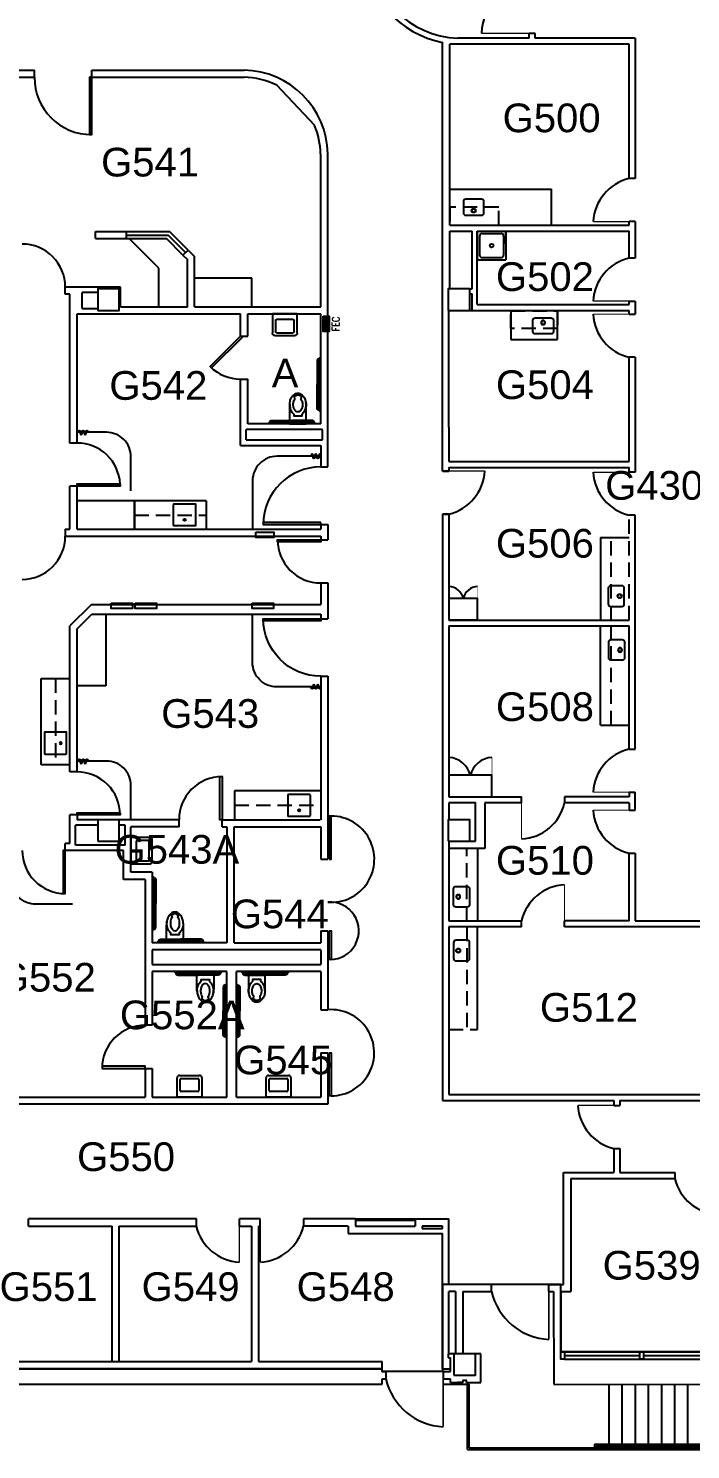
# Model space of a CAD drawing. Header units: inches. Extents: x -3235 to 3329, y 100 to 2924.
# Drawn here: x 2014 to 2567, y 100 to 1288 of the extents above; entities that cross this region are included whole.
import ezdxf
from ezdxf.enums import TextEntityAlignment as Align

# ---------------------------------------------------------------- set-up
doc = ezdxf.new("R2010")
doc.units = ezdxf.units.IN
doc.header["$LTSCALE"] = 96
doc.header["$MEASUREMENT"] = 0
doc.linetypes.add('HIDDEN2', pattern=[0.1875, 0.125, -0.0625])
doc.layers.get('0').update_dxf_attribs({"linetype": 'CONTINUOUS'})
doc.layers.get('DEFPOINTS').update_dxf_attribs({"color": 31, "linetype": 'CONTINUOUS'})
for name, color, linetype in [('A-ANNO-ROOM', 4, 'CONTINUOUS'), ('A-COLS', 5, 'CONTINUOUS'), ('A-DOOR', 2, 'CONTINUOUS'), ('A-FLOR-CASE', 3, 'CONTINUOUS'), ('A-FLOR-CASE-UPPR', 3, 'HIDDEN2'), ('A-FLOR-PFIX', 2, 'CONTINUOUS'), ('A-FLOR-STRS', 2, 'CONTINUOUS'), ('A-GLAZ', 2, 'CONTINUOUS'), ('A-GLAZ-SILL', 1, 'CONTINUOUS'), ('A-WALL-FULL', 6, 'CONTINUOUS')]:
    doc.layers.add(name, color=color, linetype=linetype)
doc.styles.add('ARIAL', font='arial.ttf')
doc.styles.add('RomanS', font='romans.shx', dxfattribs={"width": 0.8})

# ---------------------------------------------------------------- blocks, each defined once
blk = doc.blocks.new('A_FP1$0$TRA_MopSink_24x24')
for p, q in [((-24, 0), (-24, -24)), ((-24, -10.5), (-24, 0)), ((-24, 0), (0, 0)), ((0, 0), (0, -24)), ((0, -10.5), (0, 0)), ((-22, -4), (-22, -20)), ((-20, -2), (-4, -2)), ((-2, -4), (-2, -20)), ((-20, -22), (-4, -22)), ((-24, -24), (0, -24))]:
    blk.add_line(p, q)
blk.add_circle((-12, -12), 1.5)
for centre, start, end in [((-20, -4), 90, 180), ((-4, -4), 0, 90), ((-20, -20), 180, 270), ((-4, -20), 270, 0)]:
    blk.add_arc(centre, 2, start, end)
blk = doc.blocks.new('A_FP1$0$corian-ss')
for p, q in [((6.625, 0), (-6.625, 0)), ((-8.625, -2), (-8.625, -11.375)), ((8.625, -11.375), (8.625, -2)), ((-6.625, -13.375), (6.625, -13.375))]:
    blk.add_line(p, q)
for radius in [1.75, 1.5]:
    blk.add_circle((0, -3.875), radius)
for centre, start, end in [((-6.625, -2), 90, 180), ((6.625, -2), 0, 90), ((-6.625, -11.375), 180, 270), ((6.625, -11.375), 270, 0)]:
    blk.add_arc(centre, 2, start, end)
blk = doc.blocks.new('P2477016')
for p, q in [((-2.504894, -21.068753), (-2.504894, -21.068753)), ((-3.603083, -23.831759), (-3.603083, -23.831759))]:
    blk.add_line(p, q)
for points in [[(-6.93083, -16.399601, -0.022673), (-7, -14.875), (-7, 0), (-3.020761, 0), (0, 0), (3.020761, 0), (7, 0), (7, -14.875)], [(-6.937926, -16.211212, -0.074934), (-6.387938, -12.562014, -0.085426), (-4.920528, -9.670474, -0.066386), (-3.550098, -8.264603), (-3.550098, -6.711212), (3.449902, -6.711212), (3.449902, -8.264603, -0.066386), (4.820333, -9.670474, -0.085426), (6.287743, -12.562014, -0.111314), (6.709134, -17.991061)], [(3.991504, -23.722377, -0.562484), (3.158962, -23.529526), (2.424162, -21.300368, -0.238976), (2.492058, -20.853364, 0.08035), (3.421006, -18.976205, 0.074934), (3.837731, -16.211212, 0.074934), (3.421006, -13.446218, 0.085426), (2.414145, -11.462194, 0.066386), (1.597345, -10.624271, 0.330534), (-1.69754, -10.624271, 0.066386), (-2.51434, -11.462194, 0.085426), (-3.521201, -13.446218, 0.074934), (-3.937926, -16.211212, 0.074934), (-3.521201, -18.976205, 0.08035), (-2.592253, -20.853364, -0.238976), (-2.524357, -21.300368), (-3.250575, -23.503493, -0.549653), (-4.069149, -23.710095)], [(-4.023967, -23.748064, 0.06085), (-2.498761, -25.015482, 0.143932), (0, -25.75)], [(-2.976493, -22.67201, 0.063273), (-1.687041, -23.754089, 0.143932), (0, -24.25)], [(0, -25.75, 0.143932), (2.498761, -25.015482, 0.107177), (4.949747, -22.564786, 0.077997), (6.431696, -19.212481, 0.065232), (7, -14.875)], [(0, -24.25, 0.143932), (1.687041, -23.754089, 0.059203), (2.902316, -22.750942)]]:
    blk.add_lwpolyline(points, format="xyb")
for centre, radius, start, end in [((5.443363, -16.211212), 12.38129, 180, 197.141641), ((2.746106, -17.043143), 9.558648, 197.141641, 216.672481), ((1.035634, -18.316811), 7.426057, 216.672481, 226.574161)]:
    blk.add_arc(centre, radius, start, end)
blk = doc.blocks.new('TRA_GrabBar_42')
for points in [[(0, 22.5), (0.5, 22.5), (0.75, 22.25), (0.75, 19.75), (0.5, 19.5), (0, 19.5)], [(0, -22.5), (0.5, -22.5), (0.75, -22.25), (0.75, -19.75), (0.5, -19.5), (0, -19.5)]]:
    blk.add_lwpolyline(points)
for points in [[(0.75, 21.75), (1, 21.75, -0.4142136), (3, 19.75), (3, 0)], [(0.75, 20.25), (1, 20.25, -0.4142136), (1.5, 19.75), (1.5, 0)], [(0.75, -20.25), (1, -20.25, 0.4142136), (1.5, -19.75), (1.5, 0)], [(0.75, -21.75), (1, -21.75, 0.4142136), (3, -19.75), (3, 0)]]:
    blk.add_lwpolyline(points, format="xyb")
blk = doc.blocks.new('TRA_GrabBar_36')
for points in [[(0, 19.5), (0.5, 19.5), (0.75, 19.25), (0.75, 16.75), (0.5, 16.5), (0, 16.5)], [(0, -19.5), (0.5, -19.5), (0.75, -19.25), (0.75, -16.75), (0.5, -16.5), (0, -16.5)]]:
    blk.add_lwpolyline(points)
for points in [[(0.75, 18.75), (1, 18.75, -0.4142136), (3, 16.75), (3, 0)], [(0.75, 17.25), (1, 17.25, -0.4142136), (1.5, 16.75), (1.5, 0)], [(0.75, -18.75), (1, -18.75, 0.4142136), (3, -16.75), (3, 0)], [(0.75, -17.25), (1, -17.25, 0.4142136), (1.5, -16.75), (1.5, 0)]]:
    blk.add_lwpolyline(points, format="xyb")
blk = doc.blocks.new('TRA_GrabBar_42x36')
blk.add_blockref('TRA_GrabBar_42', (0, 33))
at = {"rotation": 90}
blk.add_blockref('TRA_GrabBar_36', (24, 0), dxfattribs=at)
blk = doc.blocks.new('W-LAV2')
for p, q in [((17, 11), (1, 11)), ((1, 11), (1, -11)), ((5.5, 7.5), (5.5, -7.5)), ((15.5, 8.5), (6.5, 8.5)), ((16.5, -7.5), (16.5, 7.5)), ((19, -9), (19, 9)), ((1, -11), (17, -11)), ((6.5, -8.5), (15.5, -8.5))]:
    blk.add_line(p, q)
for centre, radius, start, end in [((6.5, 7.5), 1, 90, 180), ((15.5, 7.5), 1, 0, 90), ((17, 9), 2, 0, 90), ((6.5, -7.5), 1, 180, 270), ((15.5, -7.5), 1, 270, 0), ((17, -9), 2, 270, 0)]:
    blk.add_arc(centre, radius, start, end)
blk = doc.blocks.new('Sink')
for p, q in [((-10.375, -16.15), (-10.375, 0)), ((-10.375, 0), (10.375, 0)), ((10.375, 0), (10.375, -16.15)), ((-7.875, -14.65), (-7.875, -5.5)), ((-6.875, -4.5), (6.875, -4.5)), ((7.875, -5.5), (7.875, -14.65)), ((8.375, -18.15), (-8.375, -18.15)), ((6.875, -15.65), (-6.875, -15.65))]:
    blk.add_line(p, q)
for centre, radius, start, end in [((-6.875, -5.5), 1, 90, 180), ((6.875, -5.5), 1, 0, 90), ((-8.375, -16.15), 2, 180, 270), ((-6.875, -14.65), 1, 180, 270), ((6.875, -14.65), 1, 270, 0), ((8.375, -16.15), 2, 270, 0)]:
    blk.add_arc(centre, radius, start, end)
blk = doc.blocks.new('A$C701A6502')
for p, q in [((0, 9), (0, -9)), ((17.5, 9.5), (0.5, 9.5)), ((18, -9), (18, 9)), ((0.5, -9.5), (17.5, -9.5))]:
    blk.add_line(p, q)
blk.add_circle((4.8, 0), 0.955)
for centre, start, end in [((0.5, 9), 90, 180), ((17.5, 9), 0, 90), ((0.5, -9), 180, 270), ((17.5, -9), 270, 0)]:
    blk.add_arc(centre, 0.477, start, end)
blk = doc.blocks.new('A$C1D080207')
blk.add_hatch(color=256).paths.add_polyline_path([(0, 0), (5, 0), (5, 13), (0, 13)])
blk.add_lwpolyline([(0, 13), (5, 13), (5, 0), (0, 0)], close=True)
at = {"style": 'RomanS', "width": 0.8, "flags": 4}
blk.add_attdef('FEC', text='', height=6, rotation=90, dxfattribs=at).set_placement((13.7, 6.6), align=Align.CENTER)

msp = doc.modelspace()

# ---------------------------------------------------------------- linework, layer by layer
at = {"layer": 'A-COLS'}
for points in [[(2071.5, 1052.5), (2089.5, 1052.5), (2089.5, 1070.5), (2071.5, 1070.5)], [(2071.5, 608.5), (2089.5, 608.5), (2089.5, 626.5), (2071.5, 626.5)]]:
    msp.add_lwpolyline(points, close=True, dxfattribs=at)
for points in [[(2364.7, 1052.5), (2382.7, 1052.5), (2382.7, 1070.5), (2364.7, 1070.5), (2364.7, 1052.5)], [(2364.7, 608.5), (2382.7, 608.5), (2382.7, 626.5), (2364.7, 626.5), (2364.7, 608.5)], [(2369.5, 161.8), (2387.5, 161.8), (2387.5, 179.8), (2369.5, 179.8), (2369.5, 161.8)]]:
    msp.add_lwpolyline(points, dxfattribs=at)
at = {"layer": 'A-DOOR'}
for points, const_width in [([(2432.5, 1284.2), (2392.5, 1284.2)], 1.33), ([(2516.1, 1126.7), (2486.1, 1126.7)], 1), ([(2516.1, 1060.3), (2486.1, 1060.3)], 1), ([(2516.1, 1049.3), (2486.1, 1049.3)], 1), ([(2365.2, 918.1), (2395.2, 918.1)], 1), ([(2516.1, 917.1), (2486.1, 917.1)], 1), ([(2365.2, 811.6), (2365.2, 821.6)], 0.333), ([(2389.3, 811.6), (2389.3, 821.6)], 0.333), ([(2365.2, 663.6), (2365.2, 678.6)], 0.5), ([(2401.3, 663.6), (2401.3, 678.6)], 0.5), ([(2516.1, 649.5), (2486.1, 649.5)], 1), ([(2426, 640.5), (2426, 610.5)], 1), ([(2516.1, 634.5), (2486.1, 634.5)], 1), ([(2462, 542), (2462, 572)], 1), ([(2503.2, 387.5), (2473.3, 387.5)], 1), ([(2190, 286.5), (2190, 256.5)], 1), ([(2207.5, 286.5), (2207.5, 256.5)], 1), ([(2448.9, 231.8), (2448.9, 191.8)], 1.33), ([(2360.5, 158.8), (2360.5, 118.8)], 1.33)]:
    msp.add_lwpolyline(points, dxfattribs=dict(at, const_width=const_width))
for points in [[(2064.7, 1247.5), (2064.7, 1199.5), (2066.5, 1199.5), (2066.5, 1247.5)], [(2191, 1031), (2192.2, 1029.8), (2166.8, 1004.3), (2165.5, 1005.5)], [(2054.2, 905.5), (2054.2, 907.3), (2090.2, 907.3), (2090.2, 905.5)], [(2258, 875.2), (2210, 875.2), (2210, 873.5), (2258, 873.5)], [(2258, 860.5), (2258, 858.8), (2222, 858.8), (2222, 860.5)], [(2258, 794.5), (2258, 792.7), (2210, 792.7), (2210, 794.5)], [(2175.5, 626.5), (2173.7, 626.5), (2173.7, 662.5), (2175.5, 662.5)], [(2054.2, 630.5), (2054.2, 632.3), (2090.2, 632.3), (2090.2, 630.5)], [(2265.1, 593.5), (2266.9, 593.5), (2266.9, 629.5), (2265.1, 629.5)], [(2044.3, 600.7), (2042.5, 600.7), (2042.5, 564.7), (2044.3, 564.7)], [(2265.1, 533.5), (2266.9, 533.5), (2266.9, 509.5), (2265.1, 509.5)], [(2265, 431.5), (2266.8, 431.5), (2266.8, 395.5), (2265, 395.5)], [(2111.1, 418.5), (2111.1, 420.3), (2075.1, 420.3), (2075.1, 418.5)]]:
    msp.add_lwpolyline(points, close=True, dxfattribs=at)
for points in [[(2044.3, 1072, 0.414214), (2008.3, 1108)], [(2165.5, 1005.5, 0.198912), (2191, 995)], [(2090.2, 907.3, 0.400041), (2054.2, 941.5)], [(2008.3, 827.5, 0.414214), (2044.3, 863.5)], [(2222, 860.5, 0.414214), (2258, 824.5)], [(2090.2, 630.5, 0.414214), (2054.2, 666.5)], [(2175.5, 662.5, 0.414214), (2139.5, 626.5)], [(2264, 557.5, 1.039969), (2266.9, 629.5)], [(2008.3, 600.7, 0.414214), (2044.3, 564.7)], [(2265.9, 509.5, 1.039969), (2264, 557.5)], [(2266.8, 395.5, 1.038306), (2264, 467.5)], [(2111.1, 454.5, 0.414214), (2075.1, 418.5)]]:
    msp.add_lwpolyline(points, format="xyb", dxfattribs=at)
for centre, radius, start, end in [((2444.4, 1281.7), 52, 103.247, 177.1418), ((2066.5, 1247.5), 48, 180, 269.8644), ((2525, 1124.8), 39, 103.247, 177.1418), ((2525, 1058.3), 39, 103.247, 177.1418), ((2525, 1051.2), 39, 182.8582, 256.753), ((2258, 873.5), 48, 90, 179.8644), ((2356.3, 920.1), 39, 283.247, 357.1418), ((2525, 919.1), 39, 182.8582, 256.753), ((2364.6, 808.6), 13, 13.247, 87.1418), ((2389.9, 808.6), 13, 92.8582, 166.753), ((2364.3, 659.1), 19.5, 13.247, 87.1418), ((2402.2, 659.1), 19.5, 92.8582, 166.753), ((2525, 647.6), 39, 103.247, 177.1418), ((2424.1, 649.4), 39, 272.8582, 346.753), ((2525, 636.4), 39, 182.8582, 256.753), ((2464, 533.1), 39, 92.8582, 166.753), ((2512.2, 389.4), 39, 182.8582, 256.753), ((2592.2, 335.4), 39, 193.247, 267.1418), ((2191.9, 295.4), 39, 193.247, 267.1418), ((2205.6, 295.4), 39, 272.8582, 346.753), ((2451.5, 243.7), 52, 193.247, 267.1418), ((2363.1, 170.7), 52, 193.247, 267.1418)]:
    msp.add_arc(centre, radius, start, end, dxfattribs=at)
at = {"layer": 'A-DOOR', "extrusion": (0, 0, -1)}
msp.add_arc((-2258, 794.5), 48, 270, 0, dxfattribs=at)
at = {"layer": 'A-FLOR-CASE'}
for p, q in [((2366, 1153.8), (2451, 1153.8)), ((2451, 1123.7), (2451, 1153.8)), ((2122.5, 1087.7), (2097.7, 1112.5)), ((2122.5, 1055.5), (2122.5, 1087.7)), ((2200.5, 1079.5), (2152.5, 1079.5)), ((2200.5, 1055.5), (2200.5, 1079.5)), ((2417.1, 1052.3), (2417.1, 1028.2)), ((2456.1, 1028.2), (2456.1, 1052.3)), ((2417.1, 1028.2), (2456.1, 1028.2)), ((2102.2, 893.2), (2054.2, 893.2)), ((2162.2, 893.2), (2102.2, 893.2)), ((2102.2, 893.2), (2102.2, 869.5)), ((2102.2, 869.5), (2102.2, 893.2)), ((2162.2, 893.2), (2162.2, 869.5)), ((2492.1, 862.5), (2516.1, 862.5)), ((2492.1, 862.5), (2492.1, 793.5)), ((2078.3, 798.5), (2078.3, 738.5)), ((2492.1, 705.5), (2492.1, 788.5)), ((2024.3, 672.5), (2024.3, 744.5)), ((2024.3, 744.5), (2048.2, 744.5)), ((2078.3, 738.5), (2054.2, 738.5)), ((2492.1, 705.5), (2516.1, 705.5)), ((2048.2, 672.5), (2024.3, 672.5)), ((2258, 650.5), (2186, 650.5)), ((2186, 650.5), (2186, 626.5)), ((2389.3, 602.3), (2389.3, 542)), ((2389.3, 451), (2389.3, 537))]:
    msp.add_line(p, q, dxfattribs=at)
for points in [[(2365.2, 793.6), (2389.3, 793.6), (2389.3, 811.6), (2365.2, 811.6)], [(2365.2, 645.6), (2401.3, 645.6), (2401.3, 663.6), (2365.2, 663.6)]]:
    msp.add_lwpolyline(points, close=True, dxfattribs=at)
at = {"layer": 'A-FLOR-CASE-UPPR'}
for p, q in [((2102.2, 881.3), (2162.2, 881.3)), ((2501.1, 793.5), (2501.1, 862.5)), ((2036.2, 744.5), (2036.2, 672.5)), ((2186, 638.5), (2258, 638.5)), ((2380.2, 537), (2380.2, 451))]:
    msp.add_line(p, q, dxfattribs=at)
for points in [[(2407, 1123.7), (2407, 1138.8), (2366, 1138.8), (2366, 1123.7), (2407, 1123.7)], [(2516.1, 793.5), (2516.1, 881.1)], [(2501, 705.5), (2501.1, 788.5)], [(2380.2, 542), (2380.2, 602.3)], [(2365.2, 451), (2389.3, 451)]]:
    msp.add_lwpolyline(points, dxfattribs=at)
msp.add_lwpolyline([(2417.1, 1037.2), (2417.1, 1052.2), (2456.1, 1052.2), (2456.1, 1037.2)], close=True, dxfattribs=at)
at = {"layer": 'A-FLOR-PFIX'}
for points in [[(2055.3, 950.5), (2055.3, 951.3, -1), (2056.9, 951.3), (2056.9, 949.4, 1), (2058.5, 949.4), (2058.5, 951.3, -1), (2060.1, 951.3), (2060.1, 949.4, 1), (2061.7, 949.4), (2061.7, 951.3, -1), (2063.3, 951.3), (2063.3, 950.5)], [(2099.3, 901.5), (2099.3, 930, 0.414214), (2078.8, 950.5), (2054.2, 950.5)], [(2258, 930.5), (2221.5, 930.5, 0.414214), (2201, 910), (2201, 869.5)], [(2258, 930.5), (2258, 931.3, 1), (2256.4, 931.3), (2256.4, 929.4, -1), (2254.8, 929.4), (2254.8, 931.3, 1), (2253.2, 931.3), (2253.2, 929.4, -1), (2251.6, 929.4), (2251.6, 931.3, 1), (2250, 931.3), (2250, 930.5)], [(2258, 737.5), (2221.5, 737.5, -0.414214), (2201, 758), (2201, 798.5)], [(2258, 737.5), (2258, 736.7, -1), (2256.4, 736.7), (2256.4, 738.5, 1), (2254.8, 738.5), (2254.8, 736.7, -1), (2253.2, 736.7), (2253.2, 738.5, 1), (2251.6, 738.5), (2251.6, 736.7, -1), (2250, 736.7), (2250, 737.5)], [(2099.3, 626.5), (2099.3, 655, 0.414214), (2078.8, 675.5), (2054.2, 675.5)], [(2055.3, 675.5), (2055.3, 676.3, -1), (2056.9, 676.3), (2056.9, 674.4, 1), (2058.5, 674.4), (2058.5, 676.3, -1), (2060.1, 676.3), (2060.1, 674.4, 1), (2061.7, 674.4), (2061.7, 676.3, -1), (2063.3, 676.3), (2063.3, 675.5)], [(2050.3, 555.7), (2019.8, 555.7, -0.414214), (1999.3, 576.2), (1999.3, 600.7)]]:
    msp.add_lwpolyline(points, format="xyb", dxfattribs=at)
at = {"layer": 'A-FLOR-STRS'}
for p, q in [((2380.8, 99.6), (2380.8, 154.3)), ((2382.3, 154.3), (2380.8, 154.3)), ((2382.3, 101.1), (2382.3, 154.3)), ((2499, 154.2), (2499, 104.1)), ((2510, 154.2), (2510, 104.1)), ((2521, 154.2), (2521, 104.1)), ((2532, 154.2), (2532, 104.1)), ((2543, 154.2), (2543, 104.1)), ((2554, 154.2), (2554, 104.1)), ((2565, 154.2), (2565, 104.1)), ((2380.8, 99.6), (2665.4, 99.6)), ((2382.3, 101.1), (2663.9, 101.1)), ((2487, 104.1), (2665.4, 104.1)), ((2487, 104.1), (2487, 101.8)), ((2488.5, 102.6), (2663.9, 102.6)), ((2488.5, 102.6), (2488.5, 101.8)), ((2499, 102.6), (2499, 101.1)), ((2510, 102.6), (2510, 101.1)), ((2521, 102.6), (2521, 101.1)), ((2532, 102.6), (2532, 101.1)), ((2543, 102.6), (2543, 101.1)), ((2554, 102.6), (2554, 101.1)), ((2565, 102.6), (2565, 101.1))]:
    msp.add_line(p, q, dxfattribs=at)
at = {"layer": 'A-GLAZ'}
for p, q in [((2095.5, 1115.5), (2130.3, 1115.5)), ((2144.9, 1100.8), (2130.3, 1115.5)), ((2461.9, 178.3), (2525, 178.3)), ((2528, 178.3), (2593.1, 178.3))]:
    msp.add_line(p, q, dxfattribs=at)
for points in [[(2461.9, 181.3), (2461.9, 175.3), (2458.9, 175.3), (2458.9, 181.3)], [(2528, 181.3), (2528, 175.3), (2525, 175.3), (2525, 181.3)]]:
    msp.add_lwpolyline(points, close=True, dxfattribs=at)
at = {"layer": 'A-GLAZ-SILL'}
for p, q in [((2095.5, 1118.5), (2131.5, 1118.5)), ((2147.1, 1102.9), (2131.5, 1118.5)), ((2095.5, 1112.5), (2129, 1112.5)), ((2142.8, 1098.7), (2129, 1112.5)), ((2461.9, 181.3), (2660, 181.3)), ((2461.9, 175.3), (2660, 175.3))]:
    msp.add_line(p, q, dxfattribs=at)
at = {"layer": 'A-WALL-FULL'}
for p, q in [((2432.5, 1280.2), (2432.5, 1284.2)), ((2437.5, 1284.2), (2432.5, 1284.2)), ((2437.5, 1280.2), (2437.5, 1284.2)), ((2360, 918.1), (2360, 1276.7)), ((2516.1, 1275.3), (2366, 1275.3)), ((2366, 1250.7), (2366, 1275.3)), ((2432.5, 1280.2), (2372.8, 1280.2)), ((2521.1, 1280.2), (2437.5, 1280.2)), ((2516.1, 1162.7), (2516.1, 1275.3)), ((2521.1, 1280.2), (2521.1, 1162.7)), ((1967.5, 1253.5), (2018.5, 1253.5)), ((2018.5, 1247.5), (2018.5, 1253.5)), ((2066.5, 1253.5), (2194, 1253.5)), ((2066.5, 1247.5), (2066.5, 1253.5)), ((2366, 1123.7), (2366, 1250.7)), ((1967.5, 1247.5), (2018.5, 1247.5)), ((2066.5, 1247.5), (2194, 1247.5)), ((2253, 1207.2), (2221.3, 1240.8)), ((2258, 1055.5), (2258, 1183.4)), ((2264, 921.5), (2264, 1183.5)), ((2521.1, 1162.7), (2516.1, 1162.7)), ((2069.5, 1112.5), (2069.5, 1118.5)), ((2069.5, 1118.5), (2095.5, 1118.5)), ((2095.5, 1112.5), (2095.5, 1118.5)), ((2366, 1123.7), (2516.1, 1123.7)), ((2366, 1118.7), (2384.7, 1118.7)), ((2366, 1070.5), (2366, 1118.7)), ((2384.7, 1070.5), (2384.7, 1118.7)), ((2389, 1057.3), (2389, 1118.7)), ((2389, 1118.7), (2516.1, 1118.7)), ((2521.1, 1126.7), (2516.1, 1126.7)), ((2516.1, 1123.7), (2516.1, 1126.7)), ((2516.1, 1096.3), (2516.1, 1118.7)), ((2521.1, 1126.7), (2521.1, 1096.3)), ((2069.5, 1112.5), (2095.5, 1112.5)), ((2142.8, 1098.7), (2147.1, 1102.9)), ((2142.8, 1098.7), (2146.5, 1095)), ((2146.5, 1055.5), (2146.5, 1095)), ((2147.1, 1102.9), (2152.5, 1097.5)), ((2152.5, 1055.5), (2152.5, 1097.5)), ((2521.1, 1096.3), (2516.1, 1096.3)), ((2090.5, 1072), (2044.3, 1072)), ((2044.3, 1066), (2044.3, 1072)), ((2090.5, 1055.5), (2090.5, 1072)), ((2382.7, 1070.5), (2384.7, 1070.5)), ((2048.2, 1066), (2044.3, 1066)), ((2048.2, 941.5), (2048.2, 1066)), ((2071.5, 1067.4), (2058.4, 1067.4)), ((2058.4, 1054.1), (2058.4, 1067.4)), ((2382.7, 1066.2), (2384.7, 1066.2)), ((2384.7, 1052.3), (2384.7, 1066.2)), ((2516.1, 1057.3), (2516.1, 1060.3)), ((2516.1, 1060.3), (2521.1, 1060.3)), ((2521.1, 1060.3), (2521.1, 1049.3)), ((2054.2, 941.5), (2054.2, 1049.5)), ((2054.2, 1049.5), (2191, 1049.5)), ((2058.4, 1054.1), (2071.5, 1054.1)), ((2090.5, 1055.5), (2146.5, 1055.5)), ((2152.5, 1055.5), (2258, 1055.5)), ((2191, 1031), (2191, 1049.5)), ((2197, 1031), (2197, 1049.5)), ((2197, 1049.5), (2258, 1049.5)), ((2258, 957.5), (2258, 1049.5)), ((2365.2, 954.8), (2365.2, 1052.3)), ((2365.2, 1052.3), (2516.1, 1052.3)), ((2389, 1057.3), (2516.1, 1057.3)), ((2516.1, 1049.3), (2516.1, 1052.3)), ((2516.1, 1049.3), (2521.1, 1049.3)), ((2191, 1031), (2197, 1031)), ((2516.1, 926.1), (2516.1, 1013.3)), ((2521.1, 1013.3), (2516.1, 1013.3)), ((2521.1, 1013.3), (2521.1, 917.1)), ((2191, 939.5), (2191, 995)), ((2191, 995), (2197, 995)), ((2197, 957.5), (2197, 995)), ((2195.6, 944.1), (2195.6, 952.9)), ((2259.4, 952.9), (2195.6, 952.9)), ((2258, 957.5), (2197, 957.5)), ((2259.4, 944.1), (2259.4, 952.9)), ((2365.2, 954.8), (2365.2, 926.1)), ((2054.2, 941.5), (2048.2, 941.5)), ((2191, 939.5), (2258, 939.5)), ((2195.6, 944.1), (2259.4, 944.1)), ((2258, 939.5), (2258, 921.5)), ((2258, 921.5), (2264, 921.5)), ((2365.2, 918.1), (2360, 918.1)), ((2360.3, 918.1), (2365.2, 918.1)), ((2365.2, 926.1), (2516.1, 926.1)), ((2365.2, 921.1), (2516.1, 921.1)), ((2365.2, 921.1), (2365.2, 918.1)), ((2516.1, 917.1), (2516.1, 921.1)), ((2521.1, 917.1), (2516.1, 917.1)), ((2054.2, 905.5), (2048.2, 905.5)), ((2048.2, 869.5), (2048.2, 905.5)), ((2054.2, 869.5), (2054.2, 905.5)), ((2365.2, 882.1), (2360, 882.1)), ((2360, 882.1), (2360, 391.5)), ((2360, 882.1), (2365.2, 882.1)), ((2365.2, 882.1), (2365.2, 793.5)), ((2521.1, 881.1), (2516.1, 881.1)), ((2521.1, 685.5), (2521.1, 881.1)), ((2044.3, 869.5), (2044.3, 863.5)), ((2044.3, 869.5), (2048.2, 869.5)), ((2054.2, 869.5), (2258, 869.5)), ((2258, 873.5), (2264, 873.5)), ((2258, 873.5), (2258, 869.5)), ((2264, 873.5), (2264, 860.5)), ((2044.3, 863.5), (2258, 863.5)), ((2258, 863.5), (2258, 860.5)), ((2258, 860.5), (2264, 860.5)), ((2258, 824.5), (2264, 824.5)), ((2258, 824.5), (2258, 806.5)), ((2264, 824.5), (2264, 794.5)), ((2066.3, 806.5), (2048.2, 788.5)), ((2054.2, 786), (2066.7, 798.5)), ((2066.3, 806.5), (2258, 806.5)), ((2066.7, 798.5), (2258, 798.5)), ((2258, 798.5), (2258, 794.5)), ((2048.2, 666.5), (2048.2, 788.5)), ((2054.2, 666.5), (2054.2, 786)), ((2258, 794.5), (2264, 794.5)), ((2365.2, 793.5), (2516.1, 793.5)), ((2365.2, 788.5), (2516.1, 788.5)), ((2365.2, 788.5), (2365.2, 645.5)), ((2516.1, 685.5), (2516.1, 788.5)), ((2258, 746.5), (2258, 626.5)), ((2258, 746.5), (2264, 746.5)), ((2264, 746.5), (2264, 593.5)), ((2516.1, 685.5), (2521.1, 685.5)), ((2054.2, 666.5), (2048.2, 666.5)), ((2365.2, 645.5), (2426, 645.5)), ((2426, 640.5), (2426, 645.5)), ((2462, 645.5), (2462, 640.5)), ((2516.1, 645.5), (2462, 645.5)), ((2516.1, 649.5), (2521.1, 649.5)), ((2516.1, 649.5), (2516.1, 645.5)), ((2521.1, 634.5), (2521.1, 649.5)), ((2054.2, 630.5), (2048.2, 630.5)), ((2048.2, 606.7), (2048.2, 630.5)), ((2054.2, 630.5), (2054.2, 626.5)), ((2365.2, 640.5), (2365.2, 626.5)), ((2426, 640.5), (2395.2, 640.5)), ((2395.2, 640.5), (2395.2, 602.3)), ((2516.1, 640.5), (2462, 640.5)), ((2516.1, 640.5), (2516.1, 634.5)), ((2516.1, 634.5), (2521.1, 634.5)), ((2052.9, 605.3), (2052.9, 621.9)), ((2071.5, 621.9), (2052.9, 621.9)), ((2071.5, 626.5), (2054.2, 626.5)), ((2139.5, 626.5), (2089.5, 626.5)), ((2094.5, 621.9), (2089.5, 621.9)), ((2094.5, 605.3), (2094.5, 621.9)), ((2099.1, 582.5), (2099.1, 620.5)), ((2139.5, 620.5), (2099.1, 620.5)), ((2139.5, 620.5), (2139.5, 626.5)), ((2175.5, 620.5), (2175.5, 626.5)), ((2175.5, 626.5), (2257.7, 626.5)), ((2175.5, 620.5), (2179.5, 620.5)), ((2179.5, 620.5), (2179.5, 523.5)), ((2185.5, 523.5), (2185.5, 620.5)), ((2185.5, 620.5), (2258, 620.5)), ((2258, 620.5), (2258, 593.5)), ((2048.2, 606.7), (2044.3, 606.7)), ((2044.3, 600.7), (2044.3, 606.7)), ((2365.2, 608.5), (2365.2, 542)), ((2382.7, 608.5), (2387.5, 608.5)), ((2093.1, 600.7), (2044.3, 600.7)), ((2094.5, 605.3), (2052.9, 605.3)), ((2093.1, 576.5), (2093.1, 600.7)), ((2395.2, 602.3), (2365.2, 602.3)), ((2516.1, 598.5), (2521.1, 598.5)), ((2516.1, 542), (2516.1, 598.5)), ((2521.1, 598.5), (2521.1, 542)), ((2117.1, 582.5), (2099.1, 582.5)), ((2117.1, 582.5), (2117.1, 523.5)), ((2258, 593.5), (2264, 593.5)), ((2111.1, 576.5), (2093.1, 576.5)), ((2111.1, 576.5), (2111.1, 454.5)), ((2365.2, 542), (2426, 542)), ((2426, 537), (2365.2, 537)), ((2365.2, 537), (2365.2, 396.5)), ((2426, 537), (2426, 542)), ((2462, 537), (2462, 542)), ((2516.1, 542), (2462, 542)), ((2600.4, 537), (2462, 537)), ((2521.1, 542), (2607.4, 542)), ((2179.5, 523.5), (2117.1, 523.5)), ((2185.5, 523.5), (2258, 523.5)), ((2258, 533.5), (2258, 523.5)), ((2258, 533.5), (2264, 533.5)), ((2264, 533.5), (2264, 467.5)), ((2258, 517.5), (2117.1, 517.5)), ((2117.1, 517.5), (2117.1, 505.5)), ((2258, 517.5), (2258, 505.5)), ((2117.1, 505.5), (2258, 505.5)), ((2179.5, 499.5), (2117.1, 499.5)), ((2117.1, 499.5), (2117.1, 454.5)), ((2179.5, 394.5), (2179.5, 499.5)), ((2258, 499.5), (2187.5, 499.5)), ((2187.5, 394.5), (2187.5, 499.5)), ((2258, 499.5), (2258, 467.5)), ((2258, 467.5), (2264, 467.5)), ((2117.1, 454.5), (2111.1, 454.5)), ((2258, 431.5), (2264, 431.5)), ((2258, 431.5), (2258, 394.5)), ((2264, 431.5), (2264, 388.5)), ((2111.1, 418.5), (2117.1, 418.5)), ((2111.1, 418.5), (2111.1, 394.5)), ((2117.1, 418.5), (2117.1, 394.5)), ((1979.1, 394.5), (2111.1, 394.5)), ((2117.1, 394.5), (2179.5, 394.5)), ((2187.5, 394.5), (2258, 394.5)), ((2365.2, 396.5), (2600.4, 396.5)), ((2264, 388.5), (1979.1, 388.5)), ((2360, 391.5), (2503.2, 391.5)), ((2503.2, 391.5), (2503.2, 387.5)), ((2503.2, 387.5), (2508.3, 387.5)), ((2508.3, 391.5), (2508.3, 387.5)), ((2508.3, 391.5), (2607.4, 391.5)), ((2503.2, 351.5), (2508.3, 351.5)), ((2503.2, 351.5), (2503.2, 331.5)), ((2508.3, 351.5), (2508.3, 331.5)), ((2461.2, 331.5), (2503.2, 331.5)), ((2461.2, 237.8), (2461.2, 331.5)), ((2467.2, 326.5), (2554.3, 326.5)), ((2467.2, 326.5), (2467.2, 231.8)), ((2508.3, 331.5), (2554.3, 331.5)), ((2554.3, 331.5), (2554.3, 326.5)), ((2154, 292.5), (2013.5, 292.5)), ((2013.5, 286.5), (2013.5, 292.5)), ((2013.5, 286.5), (2083.5, 286.5)), ((2083.5, 173.3), (2083.5, 286.5)), ((2089.5, 286.5), (2154, 286.5)), ((2089.5, 173.3), (2089.5, 286.5)), ((2154, 286.5), (2154, 292.5)), ((2207.5, 292.5), (2190, 292.5)), ((2190, 286.5), (2190, 292.5)), ((2190, 286.5), (2200, 286.5)), ((2200, 286.5), (2200, 173.3)), ((2206, 286.5), (2206, 173.3)), ((2206, 286.5), (2207.5, 286.5)), ((2207.5, 286.5), (2207.5, 292.5)), ((2243.5, 292.5), (2243.5, 286.5)), ((2287, 292.5), (2243.5, 292.5)), ((2281, 286.5), (2243.5, 286.5)), ((2281, 286.5), (2281, 280.5)), ((2287, 292.5), (2287, 286.5)), ((2287, 292.5), (2337, 292.5)), ((2287, 286.5), (2337, 286.5)), ((2337, 292.5), (2337, 286.5)), ((2337, 292.5), (2365.2, 292.5)), ((2343, 286.5), (2343, 284.5)), ((2360, 286.5), (2343, 286.5)), ((2360, 284.5), (2360, 286.5)), ((2365.2, 237.8), (2365.2, 292.5)), ((2281, 280.5), (2360, 280.5)), ((2343, 284.5), (2360, 284.5)), ((2360, 167.2), (2360, 280.5)), ((2400.9, 237.8), (2365.2, 237.8)), ((2400.9, 231.8), (2400.9, 237.8)), ((2448.9, 237.8), (2461.2, 237.8)), ((2448.9, 231.8), (2448.9, 237.8)), ((2365.2, 179.8), (2365.2, 231.8)), ((2370.9, 231.8), (2365.2, 231.8)), ((2370.9, 231.8), (2370.9, 179.8)), ((2376.9, 231.8), (2400.9, 231.8)), ((2376.9, 231.8), (2376.9, 179.8)), ((2448.9, 231.8), (2452.9, 231.8)), ((2452.9, 231.8), (2453, 154.3)), ((2458.9, 231.8), (2467.2, 231.8)), ((2458.9, 231.8), (2458.9, 181.3)), ((2392, 179.8), (2365, 179.8)), ((2365, 176.5), (2365, 179.8)), ((2392, 155.8), (2392, 179.8)), ((1192.5, 167.2), (2309.5, 167.2)), ((1823, 173.3), (2200, 173.3)), ((2206, 173.3), (2309.5, 173.3)), ((2309.5, 164.8), (2309.5, 173.3)), ((2360, 167.2), (2366.5, 167.2)), ((2365, 176.5), (2366.5, 176.5)), ((2366.5, 164.8), (2366.5, 176.5)), ((2309.5, 164.8), (2312.5, 164.8)), ((2309.5, 154.3), (2309.5, 158.8)), ((2309.5, 158.8), (2312.5, 158.8)), ((2312.5, 164.8), (2312.5, 158.8)), ((2360.5, 164.8), (2366.5, 164.8)), ((2360.5, 164.8), (2360.5, 158.8)), ((2360.5, 158.8), (2366.5, 158.8)), ((2366.5, 155.8), (2366.5, 158.8)), ((2366.5, 155.8), (2377, 155.8)), ((2377, 155.8), (2372.4, 155.8)), ((2380, 155.8), (2392, 155.8)), ((1168.5, 154.3), (2309.5, 154.3)), ((2360.5, 154.3), (2380.8, 154.3)), ((2453, 154.2), (2986.6, 154.3))]:
    msp.add_line(p, q, dxfattribs=at)
for points in [[(2203.7, 867), (2218.7, 867), (2218.7, 862.5), (2203.7, 862.5)], [(2082.7, 807.5), (2100.7, 807.5), (2100.7, 803), (2082.7, 803)], [(2102.7, 807.5), (2120.7, 807.5), (2120.7, 803), (2102.7, 803)], [(2200.6, 807.5), (2218.6, 807.5), (2218.6, 803), (2200.6, 803)], [(2287.5, 291.4), (2335.9, 291.4), (2335.9, 291.3), (2287.5, 291.3)]]:
    msp.add_lwpolyline(points, close=True, dxfattribs=at)
for points in [[(2387.5, 608.5), (2387.5, 640.5), (2365.2, 640.5)], [(2380, 155.8), (2380, 157.3), (2377, 157.3), (2377, 157.3), (2377, 155.8)]]:
    msp.add_lwpolyline(points, dxfattribs=at)
for centre, radius, start, end in [((2375.9, 1358.3), 83.2, 186.1069, 258.9811), ((2375.9, 1358.3), 78.2, 182.821, 267.7375), ((2192.5, 1182), 71.5, 1.1798, 88.8017), ((2192.4, 1181.6), 65.9, 63.9587, 88.7055), ((2192.5, 1182), 65.5, 1.1666, 22.6199)]:
    msp.add_arc(centre, radius, start, end, dxfattribs=at)
at = {"layer": 'DEFPOINTS'}
msp.add_lwpolyline([(2663, 181.3), (2458.9, 181.3), (2458.9, 237.8), (2360, 237.8), (2360, 164.8), (2309.5, 164.8), (2309.5, 167.2), (1818.4, 167.2)], dxfattribs=at)

# ---------------------------------------------------------------- block references
at = {"layer": 'A-FLOR-PFIX'}
for name, p, rotation in [('A_FP1$0$corian-ss', (2386, 1132.1), 180), ('A$C701A6502', (2144.2, 872.5), 90), ('A_FP1$0$corian-ss', (2512, 813.5), 270), ('A$C701A6502', (2240, 629.5), 90), ('P2477016', (2136.1, 523.5), 180), ('A_FP1$0$corian-ss', (2369.2, 517), 90), ('TRA_GrabBar_42x36', (2179.5, 499.5), 180), ('Sink', (2148.3, 394.5), 180), ('Sink', (2222.7, 394.5), 180)]:
    msp.add_blockref(name, p, dxfattribs=dict(at, rotation=rotation))
for name, p in [('A_FP1$0$TRA_MopSink_24x24', (2413, 1118.7)), ('W-LAV2', (2098.1, 600.5)), ('TRA_GrabBar_42x36', (2117.1, 523.5)), ('P2477016', (2161.5, 499.5))]:
    msp.add_blockref(name, p, dxfattribs=at)
at = {"layer": 'A-FLOR-PFIX', "xscale": -1}
for name, p in [('Sink', (2228, 1049.5)), ('A_FP1$0$corian-ss', (2444.1, 1046.2)), ('TRA_GrabBar_42x36', (2258, 957.5)), ('A$C701A6502', (2045.2, 690.5)), ('P2477016', (2204.5, 499.5))]:
    msp.add_blockref(name, p, dxfattribs=at)
for name, p, rotation in [('P2477016', (2239, 957.5), 180), ('A_FP1$0$corian-ss', (2512.3, 768.5), 270), ('A_FP1$0$corian-ss', (2369.2, 562), 90), ('TRA_GrabBar_42x36', (2187.5, 499.5), 180)]:
    msp.add_blockref(name, p, dxfattribs=dict(at, rotation=rotation))
at = {"layer": 'A-WALL-FULL'}
ref = msp.add_blockref('A$C1D080207', (2260, 1034.7), dxfattribs=at)
ref.add_attrib('FEC', 'FEC', dxfattribs={"layer": '0', "height": 6, "rotation": 90, "style": 'RomanS', "width": 0.8}).set_placement((2273.7, 1041.2), align=Align.CENTER)

# ---------------------------------------------------------------- texts
at = {"layer": 'A-ANNO-ROOM', "style": 'ARIAL'}
for s, p in [('G500', (2451.2, 1201.5)), ('G541', (2115.3, 1164.5)), ('G502', (2445.6, 1068.7)), ('A', (2228.2, 988)), ('G542', (2122.2, 977.7)), ('G504', (2445.6, 978.3)), ('G430E', (2548.2, 894.1)), ('G506', (2445.6, 845.7)), ('G543', (2165.6, 703.3)), ('G508', (2445.6, 709)), ('G543A', (2137.7, 589.7)), ('G510', (2445.6, 580.5)), ('G544', (2223.8, 535.7)), ('G552', (2028.9, 482.7)), ('G552A', (2142.2, 451.2)), ('G512', (2482.4, 457.5)), ('G545', (2226.6, 413.5)), ('G550', (2095.2, 332.6)), ('G539', (2534.9, 241.8)), ('G551', (2030.4, 223.9)), ('G549', (2149.2, 223.9)), ('G548', (2278.9, 223.9))]:
    msp.add_text(s, height=24, dxfattribs=at).set_placement(p, align=Align.CENTER)

doc.saveas('drawing.dxf')
